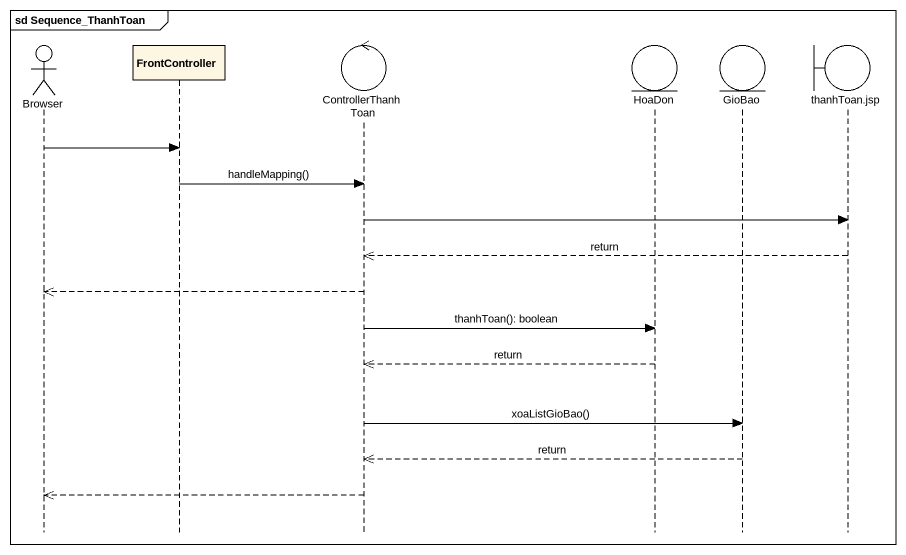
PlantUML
@startuml
mainframe sd Sequence_ThanhToan
hide footbox
actor Browser
participant FrontController
control ControllerThanhToan
entity HoaDon
entity GioBao
boundary "thanhToan.jsp" as thanhToan_jsp

Browser -> FrontController
FrontController -> ControllerThanhToan : handleMapping()
ControllerThanhToan -> thanhToan_jsp
thanhToan_jsp -->> ControllerThanhToan : return
ControllerThanhToan -->> Browser
ControllerThanhToan -> HoaDon : thanhToan(): boolean
HoaDon -->> ControllerThanhToan : return
ControllerThanhToan -> GioBao : xoaListGioBao()
GioBao -->> ControllerThanhToan : return
ControllerThanhToan -->> Browser
@enduml
